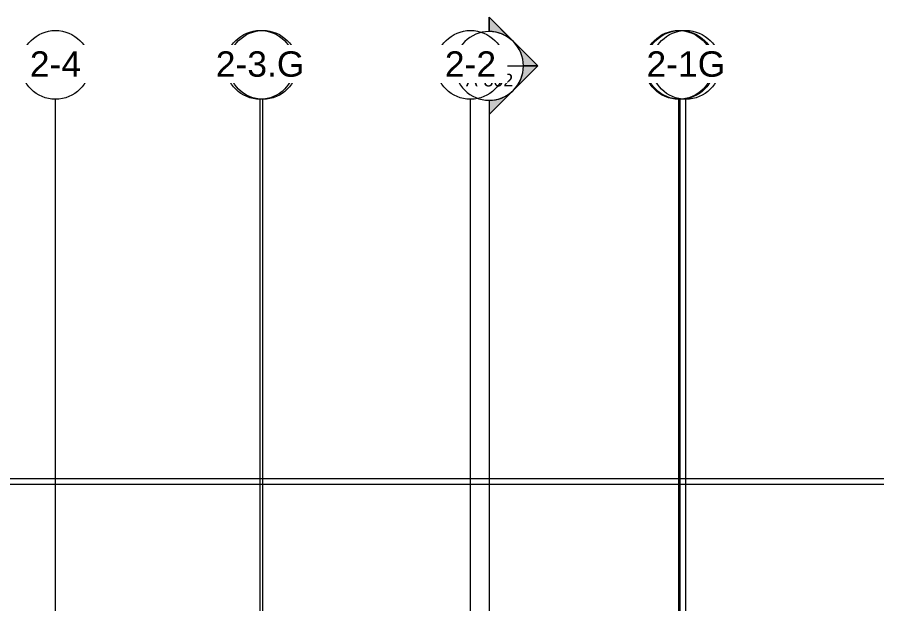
# Model space of a CAD drawing. Header units: inches. Extents: x 21035 to 27089, y -23277 to -20247.
# Drawn here: x 25349 to 26557, y -21066 to -20247 of the extents above; entities that cross this region are included whole.
import ezdxf

# ---------------------------------------------------------------- set-up
doc = ezdxf.new("R2010")
doc.units = ezdxf.units.IN
doc.header["$MEASUREMENT"] = 0
doc.linetypes.add('Grid Line 1_2_', pattern=[0.875, 0.5, -0.125, 0.125, -0.125])
for name, color, linetype, lineweight in [('G-ANNO-SYMB', 111, 'Continuous', 9), ('S-GRID', 1, 'Continuous', 9), ('S-GRID-IDEN', 1, 'Continuous', 9)]:
    doc.layers.add(name, color=color, linetype=linetype, lineweight=lineweight)
doc.styles.add('Arial', font='arial.ttf', dxfattribs={"height": 35.407186})
doc.styles.add('Arial_1', font='arial.ttf', dxfattribs={"height": 17.703593})

# ---------------------------------------------------------------- blocks, each defined once
blk = doc.blocks.new('Grid - Grid Head - Circle-14747-RCP - First Floor')
at = {"layer": 'S-GRID-IDEN'}
blk.add_circle((0, 0), 0.25, dxfattribs=at)
blk = doc.blocks.new('Section - Section Head - Filled-1526-RCP - First Floor')
at = {"layer": 'G-ANNO-SYMB'}
h = blk.add_hatch(color=256, dxfattribs=at)
edge = h.paths.add_edge_path(flags=0)
edge.add_line((-0.4268, 0.1768), (-0.25, 0.3536))
edge.add_line((-0.25, 0.3536), (-0.25, 0.25))
edge.add_arc((-0.25, 0), 0.25, 90, 135)
h = blk.add_hatch(color=256, dxfattribs=at)
edge = h.paths.add_edge_path(flags=0)
edge.add_arc((-0.25, 0), 0.25, 45, 90)
edge.add_line((-0.25, 0.25), (-0.25, 0.3536))
edge.add_line((-0.25, 0.3536), (-0.0732, 0.1768))
h = blk.add_hatch(color=256, dxfattribs=at)
edge = h.paths.add_edge_path(flags=0)
edge.add_arc((-0.25, 0), 0.2503, 137.9216, 180)
edge.add_line((-0.5003, 0), (-0.6036, 0))
edge.add_line((-0.6036, 0), (-0.4358, 0.1678))
h = blk.add_hatch(color=256, dxfattribs=at)
edge = h.paths.add_edge_path(flags=0)
edge.add_line((-0.0642, 0.1678), (0.1036, 0))
edge.add_line((0.1036, 0), (0.0003, 0))
edge.add_arc((-0.25, 0), 0.2503, 0, 42.0784)
for p, q in [((-0.25, 0.3536), (-0.6036, 0)), ((-0.25, 0.3536), (-0.4268, 0.1768)), ((-0.25, 0.3536), (0.1036, 0)), ((-0.25, 0.25), (-0.25, 0.3536)), ((-0.0732, 0.1768), (-0.25, 0.3536)), ((-0.25, 0.3536), (-0.25, 0.25)), ((-0.4358, 0.1678), (-0.6036, 0)), ((0.1036, 0), (-0.0642, 0.1678)), ((-0.6036, 0), (-0.5003, 0)), ((0.0003, 0), (0.1036, 0)), ((-0.5, 0), (-0.6036, 0)), ((0, 0), (0.1036, 0))]:
    blk.add_line(p, q, dxfattribs=at)
for radius, start, end in [(0.25, 360, 180), (0.25, 90, 135), (0.25, 45, 90), (0.2503, 137.9216, 180), (0.2503, 0, 42.0784), (0.25, 180, 360)]:
    blk.add_arc((-0.25, 0), radius, start, end, dxfattribs=at)

msp = doc.modelspace()

# ---------------------------------------------------------------- linework, layer by layer
at = {"layer": 'G-ANNO-SYMB'}
msp.add_line((26006.81696, -20363.10083), (26006.81696, -23159.64997), dxfattribs=at)
at = {"layer": 'S-GRID', "linetype": 'Grid Line 1_2_'}
for p, q in [((25401.89023, -23227.3711), (25401.89023, -20361.60083)), ((25401.89023, -23227.3711), (25401.89023, -20361.60083)), ((25687.39023, -23227.3711), (25687.39023, -20361.60083)), ((25691.39023, -23227.3711), (25691.39023, -20361.60083)), ((25691.39023, -23227.3711), (25691.39023, -20361.60083)), ((25980.89023, -23227.3711), (25980.89023, -20361.60083)), ((25980.89023, -23227.3711), (25980.89023, -20361.60083)), ((26271.39023, -23227.3711), (26271.39023, -20361.60083)), ((26273.39023, -23227.3711), (26273.39023, -20361.60083)), ((26281.39023, -23227.3711), (26281.39023, -20361.60083)), ((26281.39023, -23227.3711), (26281.39023, -20361.60083)), ((26557.32365, -20891.55281), (21678.63847, -20891.55281)), ((26557.32365, -20899.55281), (21678.63847, -20899.55281))]:
    msp.add_line(p, q, dxfattribs=at)

# ---------------------------------------------------------------- block references
at = {"layer": 'S-GRID-IDEN', "xscale": 191.9999999999999, "yscale": 191.9999999999999, "zscale": 191.9999999999999}
for p in [(25401.89023, -20313.60083), (25691.39023, -20313.60083), (25980.89023, -20313.60083), (26281.39023, -20313.60083)]:
    msp.add_blockref('Grid - Grid Head - Circle-14747-RCP - First Floor', p, dxfattribs=at)

# ---------------------------------------------------------------- next in the draw order: texts
at = {"layer": 'S-GRID-IDEN', "char_height": 35.407186, "attachment_point": 2, "line_spacing_factor": 0.938532, "style": 'Arial', "bg_fill": 3, "box_fill_scale": 1.25, "bg_fill_color": 0, "bg_fill_transparency": 0}
for s, insert, width in [('1-4', (25401.881, -20294.72709), 85.104), ('1-3', (25691.381, -20294.72709), 85.104), ('1-2', (25980.881, -20294.72709), 85.104), ('1-1G', (26281.381, -20294.72709), 130.896)]:
    msp.add_mtext(s, dxfattribs=dict(at, insert=insert, width=width))

# ---------------------------------------------------------------- next in the draw order: linework, layer by layer
at = {"layer": 'G-ANNO-SYMB'}
msp.add_line((25958.81696, -20315.10083), (26054.81696, -20315.10083), dxfattribs=at)

# ---------------------------------------------------------------- next in the draw order: block references
at = {"layer": 'G-ANNO-SYMB', "xscale": 191.9999999999999, "yscale": 191.9999999999999, "zscale": 191.9999999999999, "rotation": 269.9999999999996}
msp.add_blockref('Section - Section Head - Filled-1526-RCP - First Floor', (26006.81696, -20363.10083), dxfattribs=at)
at = {"layer": 'S-GRID-IDEN', "xscale": 191.9999999999999, "yscale": 191.9999999999999, "zscale": 191.9999999999999}
for p in [(25401.89023, -20313.60083), (25691.39023, -20313.60083), (25980.89023, -20313.60083), (26273.39023, -20313.60083)]:
    msp.add_blockref('Grid - Grid Head - Circle-14747-RCP - First Floor', p, dxfattribs=at)

# ---------------------------------------------------------------- next in the draw order: texts
at = {"layer": 'G-ANNO-SYMB', "char_height": 17.703593, "attachment_point": 2, "line_spacing_factor": 0.938532, "style": 'Arial_1'}
for s, insert, width in [('6B', (26007.4317, -20286.76258), 36.072), ('A-302', (26007.4317, -20326.03507), 78.624)]:
    msp.add_mtext(s, dxfattribs=dict(at, insert=insert, width=width))

# ---------------------------------------------------------------- next in the draw order: texts
at = {"layer": 'S-GRID-IDEN', "char_height": 35.407186, "width": 85.104, "attachment_point": 2, "line_spacing_factor": 0.938532, "style": 'Arial', "bg_fill": 3, "box_fill_scale": 1.25, "bg_fill_color": 0, "bg_fill_transparency": 0}
for s, insert in [('2-4', (25401.881, -20294.72709)), ('2-3', (25691.381, -20294.72709)), ('2-2', (25980.881, -20294.72709)), ('2-1', (26273.381, -20294.72709))]:
    msp.add_mtext(s, dxfattribs=dict(at, insert=insert))

# ---------------------------------------------------------------- next in the draw order: block references
at = {"layer": 'S-GRID-IDEN', "xscale": 191.9999999999999, "yscale": 191.9999999999999, "zscale": 191.9999999999999}
for p in [(25687.39023, -20313.60083), (26271.39023, -20313.60083)]:
    msp.add_blockref('Grid - Grid Head - Circle-14747-RCP - First Floor', p, dxfattribs=at)

# ---------------------------------------------------------------- next in the draw order: texts
at = {"layer": 'S-GRID-IDEN', "char_height": 35.407186, "attachment_point": 2, "line_spacing_factor": 0.938532, "style": 'Arial', "bg_fill": 3, "box_fill_scale": 1.25, "bg_fill_color": 0, "bg_fill_transparency": 0}
for s, insert, width in [('2-3.G', (25687.381, -20294.72709), 147.312), ('1-1', (26271.381, -20294.72709), 85.104)]:
    msp.add_mtext(s, dxfattribs=dict(at, insert=insert, width=width))

# ---------------------------------------------------------------- next in the draw order: block references
at = {"layer": 'S-GRID-IDEN', "xscale": 191.9999999999999, "yscale": 191.9999999999999, "zscale": 191.9999999999999}
msp.add_blockref('Grid - Grid Head - Circle-14747-RCP - First Floor', (26281.39023, -20313.60083), dxfattribs=at)

# ---------------------------------------------------------------- next in the draw order: texts
at = {"layer": 'S-GRID-IDEN', "insert": (26281.381, -20294.72709), "char_height": 35.407186, "width": 130.896, "attachment_point": 2, "line_spacing_factor": 0.938532, "style": 'Arial', "bg_fill": 3, "box_fill_scale": 1.25, "bg_fill_color": 0, "bg_fill_transparency": 0}
msp.add_mtext('2-1G', dxfattribs=at)

doc.saveas('drawing.dxf')
